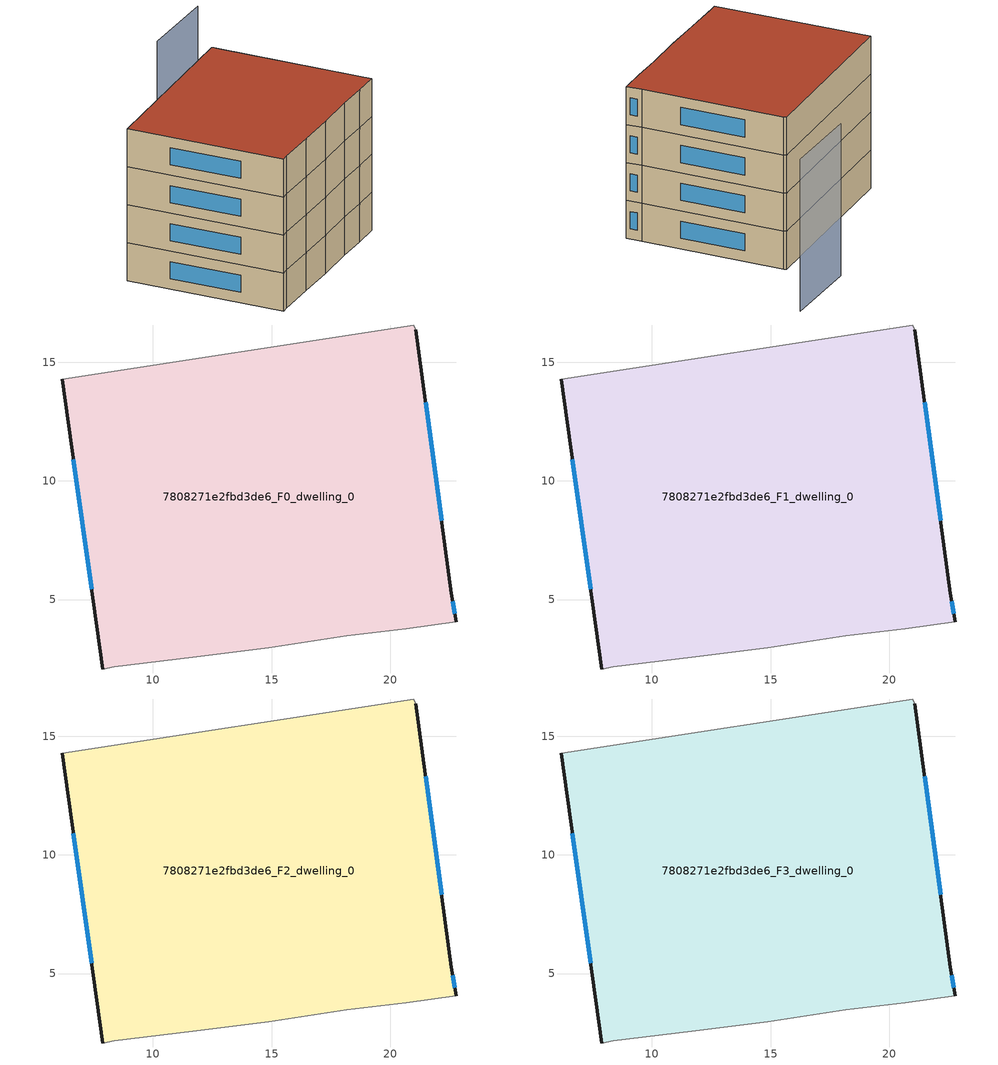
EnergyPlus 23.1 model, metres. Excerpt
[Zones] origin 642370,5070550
7808271e2fbd3de6_F0_dwelling_0
 floor ground (EU_floor_Construction): 21.09,16.38 22.59,5.27 22.79,4.07 20.68,3.77 18.18,3.47 14.88,2.97 11.68,2.57 8.38,2.17 7.88,2.07 6.18,14.28 20.99,16.58 z0
 wall outside (EU_wall_Construction): 6.18,14.28 7.88,2.07 / 22.79,4.07 22.59,5.27 21.09,16.38 z0:3
 wall adiabatic (EU_wall_Construction): 7.88,2.07 8.38,2.17 11.68,2.57 14.88,2.97 18.18,3.47 20.68,3.77 22.79,4.07 / 21.09,16.38 20.99,16.58 6.18,14.28 z0:3
 window (EU_Window_Construction): 6.64,10.92 7.41,5.43 / 22.17,8.33 21.5,13.32 / 22.73,4.4 22.64,4.94 z0.83:2.17
7808271e2fbd3de6_F1_dwelling_0
 floor to 7808271e2fbd3de6_F0_dwelling_0 (EU_floor_Construction): 21.09,16.38 22.59,5.27 22.79,4.07 20.68,3.77 18.18,3.47 14.88,2.97 11.68,2.57 8.38,2.17 7.88,2.07 6.18,14.28 20.99,16.58 z3
 wall outside (EU_wall_Construction): 6.18,14.28 7.88,2.07 / 22.79,4.07 22.59,5.27 21.09,16.38 z3:6
 wall adiabatic (EU_wall_Construction): 7.88,2.07 8.38,2.17 11.68,2.57 14.88,2.97 18.18,3.47 20.68,3.77 22.79,4.07 / 21.09,16.38 20.99,16.58 6.18,14.28 z3:6
 window (EU_Window_Construction): 6.64,10.92 7.41,5.43 / 22.17,8.33 21.5,13.32 / 22.73,4.4 22.64,4.94 z3.83:5.17
7808271e2fbd3de6_F2_dwelling_0
 floor to 7808271e2fbd3de6_F1_dwelling_0 (EU_floor_Construction): 21.09,16.38 22.59,5.27 22.79,4.07 20.68,3.77 18.18,3.47 14.88,2.97 11.68,2.57 8.38,2.17 7.88,2.07 6.18,14.28 20.99,16.58 z6
 wall outside (EU_wall_Construction): 6.18,14.28 7.88,2.07 / 22.79,4.07 22.59,5.27 21.09,16.38 z6:9
 wall adiabatic (EU_wall_Construction): 7.88,2.07 8.38,2.17 11.68,2.57 14.88,2.97 18.18,3.47 20.68,3.77 22.79,4.07 / 21.09,16.38 20.99,16.58 6.18,14.28 z6:9
 window (EU_Window_Construction): 6.64,10.92 7.41,5.43 / 22.17,8.33 21.5,13.32 / 22.73,4.4 22.64,4.94 z6.83:8.17
7808271e2fbd3de6_F3_dwelling_0
 floor to 7808271e2fbd3de6_F2_dwelling_0 (EU_floor_Construction): 21.09,16.38 22.59,5.27 22.79,4.07 20.68,3.77 18.18,3.47 14.88,2.97 11.68,2.57 8.38,2.17 7.88,2.07 6.18,14.28 20.99,16.58 z9
 wall outside (EU_wall_Construction): 6.18,14.28 7.88,2.07 / 22.79,4.07 22.59,5.27 21.09,16.38 z9:12
 wall adiabatic (EU_wall_Construction): 7.88,2.07 8.38,2.17 11.68,2.57 14.88,2.97 18.18,3.47 20.68,3.77 22.79,4.07 / 21.09,16.38 20.99,16.58 6.18,14.28 z9:12
 window (EU_Window_Construction): 6.64,10.92 7.41,5.43 / 22.17,8.33 21.5,13.32 / 22.73,4.4 22.64,4.94 z9.83:11.17
 roof outside (EU_roof_Construction): 22.79,4.07 22.59,5.27 21.09,16.38 20.99,16.58 6.18,14.28 7.88,2.07 8.38,2.17 11.68,2.57 14.88,2.97 18.18,3.47 20.68,3.77 z12
shading: 26.44,21.2 19.84,20.4 z0:12
[Building]
EU S2 Campaign: North Axis=0; Terrain=City; Solar Distribution=FullExterior
[Site:Location]
Lyon-Bron: Latitude=45.75; Longitude=5; Time Zone=1; Elevation=198
[SizingPeriod:WeatherFileDays]
AnnualSizingPeriod: Begin Month=1; Begin Day of Month=1; End Month=12; End Day of Month=31; Day of Week for Start Day=Monday; Use Weather File Daylight Saving Period=No; Use Weather File Rain and Snow Indicators=No
[MATERIAL]
EU_InternalMass_Material: Roughness=MediumRough; Thickness=0.1; Conductivity=1; Density=1800; Specific Heat=900; Thermal Absorptance=0.9; Solar Absorptance=0.7; Visible Absorptance=0.7
[MATERIAL:NOMASS] Roughness=MediumRough; Thermal Absorptance=0.9; Solar Absorptance=0.7; Visible Absorptance=0.7
Name | Thermal Resistance
EU_wall_NoMass | 0.87146
EU_roof_NoMass | 0.842276
EU_floor_NoMass | 0.496999
[WINDOWMATERIAL:SIMPLEGLAZINGSYSTEM]
EU_Window_SimpleGlazing: UFactor=2.2525; Solar Heat Gain Coefficient=0.76; Visible Transmittance=0.76
[CONSTRUCTION]
EU_wall_Construction: EU_wall_NoMass
EU_roof_Construction: EU_roof_NoMass
EU_floor_Construction: EU_floor_NoMass
EU_InternalMass_Construction: EU_InternalMass_Material
EU_Window_Construction: EU_Window_SimpleGlazing
[ZONE] Type=1; Multiplier=1; Ceiling Height=autocalculate; Floor Area=autocalculate; Part of Total Floor Area=Yes
Name | Volume
7808271e2fbd3de6_F0_dwelling_0; 7808271e2fbd3de6_F1_dwelling_0; 7808271e2fbd3de6_F2_dwelling_0 | 563.266
7808271e2fbd3de6_F3_dwelling_0 | 1126.53
[INTERNALMASS] Construction=EU_InternalMass_Construction; Surface Area=187.753
Name | Zone or ZoneList
7808271e2fbd3de6_F0_dwelling_0_EU_InternalMass | 7808271e2fbd3de6_F0_dwelling_0
7808271e2fbd3de6_F1_dwelling_0_EU_InternalMass | 7808271e2fbd3de6_F1_dwelling_0
7808271e2fbd3de6_F2_dwelling_0_EU_InternalMass | 7808271e2fbd3de6_F2_dwelling_0
7808271e2fbd3de6_F3_dwelling_0_EU_InternalMass | 7808271e2fbd3de6_F3_dwelling_0
[OTHEREQUIPMENT] Fuel Type=Electricity; Design Level Calculation Method=Watts/Area; Power per Zone Floor Area=1; Fraction Latent=0; Fraction Radiant=0; Fraction Lost=0; Carbon Dioxide Generation Rate=0; EndUse Subcategory=EU_Step8_InternalGains
Name | Zone or ZoneList or Space or SpaceList | Schedule
EU_Step8_InternalGain_7808271e2fbd3de6_F0_dwelling_0_f000 | 7808271e2fbd3de6_F0_dwelling_0 | EU_Step8_GainSchedule_7808271e2fbd3de6_F0_dwelling_0_f000
EU_Step8_InternalGain_7808271e2fbd3de6_F1_dwelling_0_f000 | 7808271e2fbd3de6_F1_dwelling_0 | EU_Step8_GainSchedule_7808271e2fbd3de6_F1_dwelling_0_f000
EU_Step8_InternalGain_7808271e2fbd3de6_F2_dwelling_0_f000 | 7808271e2fbd3de6_F2_dwelling_0 | EU_Step8_GainSchedule_7808271e2fbd3de6_F2_dwelling_0_f000
EU_Step8_InternalGain_7808271e2fbd3de6_F3_dwelling_0_f000 | 7808271e2fbd3de6_F3_dwelling_0 | EU_Step8_GainSchedule_7808271e2fbd3de6_F3_dwelling_0_f000
[ZONEVENTILATION:DESIGNFLOWRATE] Schedule=EU_AlwaysOn; Design Flow Rate Calculation Method=AirChanges/Hour; Air Changes per Hour=0.425; Ventilation Type=Natural; Fan Pressure Rise=0; Fan Total Efficiency=1; Constant Term Coefficient=1; Temperature Term Coefficient=0; Velocity Term Coefficient=0; Velocity Squared Term Coefficient=0; Minimum Indoor Temperature=-100; Maximum Indoor Temperature=100; Delta Temperature=-100; Minimum Outdoor Temperature=-100; Maximum Outdoor Temperature=100; Maximum Wind Speed=40
Name | Zone or ZoneList or Space or SpaceList
EU_ConstantAir_7808271e2fbd3de6_F0_dwelling_0 | 7808271e2fbd3de6_F0_dwelling_0
EU_ConstantAir_7808271e2fbd3de6_F1_dwelling_0 | 7808271e2fbd3de6_F1_dwelling_0
EU_ConstantAir_7808271e2fbd3de6_F2_dwelling_0 | 7808271e2fbd3de6_F2_dwelling_0
EU_ConstantAir_7808271e2fbd3de6_F3_dwelling_0 | 7808271e2fbd3de6_F3_dwelling_0
[HVACTEMPLATE:THERMOSTAT] Constant Heating Setpoint=20; Constant Cooling Setpoint=50
EU_HeatOnly_7808271e2fbd3de6_F0_dwelling_0; EU_HeatOnly_7808271e2fbd3de6_F1_dwelling_0; EU_HeatOnly_7808271e2fbd3de6_F2_dwelling_0; EU_HeatOnly_7808271e2fbd3de6_F3_dwelling_0
[HVACTEMPLATE:ZONE:IDEALLOADSAIRSYSTEM] System Availability Schedule=EU_AlwaysOn; Maximum Heating Supply Air Temperature=50; Minimum Cooling Supply Air Temperature=13; Maximum Heating Supply Air Humidity Ratio=0.0156; Minimum Cooling Supply Air Humidity Ratio=0.0077; Heating Limit=NoLimit; Cooling Limit=NoLimit; Heating Availability Schedule=EU_AlwaysOn; Cooling Availability Schedule=EU_CoolingOff; Dehumidification Control Type=ConstantSensibleHeatRatio; Cooling Sensible Heat Ratio=0.7; Dehumidification Setpoint=60; Humidification Control Type=None; Humidification Setpoint=30; Outdoor Air Method=None; Outdoor Air Flow Rate per Person=0.00944; Outdoor Air Flow Rate per Zone Floor Area=0; Outdoor Air Flow Rate per Zone=0; Demand Controlled Ventilation Type=None; Outdoor Air Economizer Type=NoEconomizer; Heat Recovery Type=None; Sensible Heat Recovery Effectiveness=0.7; Latent Heat Recovery Effectiveness=0.65
Name | Template Thermostat
7808271e2fbd3de6_F0_dwelling_0 | EU_HeatOnly_7808271e2fbd3de6_F0_dwelling_0
7808271e2fbd3de6_F1_dwelling_0 | EU_HeatOnly_7808271e2fbd3de6_F1_dwelling_0
7808271e2fbd3de6_F2_dwelling_0 | EU_HeatOnly_7808271e2fbd3de6_F2_dwelling_0
7808271e2fbd3de6_F3_dwelling_0 | EU_HeatOnly_7808271e2fbd3de6_F3_dwelling_0
[SIZING:ZONE] Zone Cooling Design Supply Air Temperature Input Method=SupplyAirTemperature; Zone Cooling Design Supply Air Temperature=13; Zone Heating Design Supply Air Temperature Input Method=SupplyAirTemperature; Zone Heating Design Supply Air Temperature=50; Zone Cooling Design Supply Air Humidity Ratio=0.008; Zone Heating Design Supply Air Humidity Ratio=0.008; Cooling Design Air Flow Method=DesignDay; Cooling Design Air Flow Rate=0; Cooling Minimum Air Flow per Zone Floor Area=0.000762; Cooling Minimum Air Flow=0; Cooling Minimum Air Flow Fraction=0.2; Heating Design Air Flow Method=DesignDay; Heating Design Air Flow Rate=0; Heating Maximum Air Flow per Zone Floor Area=0.002032; Heating Maximum Air Flow=0.141576; Heating Maximum Air Flow Fraction=0.3; Account for Dedicated Outdoor Air System=No; Dedicated Outdoor Air System Control Strategy=NeutralSupplyAir; Dedicated Outdoor Air Low Setpoint Temperature for Design=autosize; Dedicated Outdoor Air High Setpoint Temperature for Design=autosize; Zone Load Sizing Method=Sensible Load Only No Latent Load; Zone Latent Cooling Design Supply Air Humidity Ratio Input Method=HumidityRatioDifference; Zone Cooling Design Supply Air Humidity Ratio Difference=0.005; Zone Latent Heating Design Supply Air Humidity Ratio Input Method=HumidityRatioDifference; Zone Humidification Design Supply Air Humidity Ratio Difference=0.005
7808271e2fbd3de6_F0_dwelling_0; 7808271e2fbd3de6_F1_dwelling_0; 7808271e2fbd3de6_F2_dwelling_0; 7808271e2fbd3de6_F3_dwelling_0
[SCHEDULE:CONSTANT]
Name | Hourly Value
EU_AlwaysOn | 1
EU_CoolingOff | 0
[SCHEDULE:FILE] Column Number=1; Rows to Skip at Top=0; Number of Hours of Data=8760; Column Separator=Comma; Interpolate to Timestep=No; Minutes per Item=60; Adjust Schedule for Daylight Savings=Yes
Name | File
EU_Step8_GainSchedule_7808271e2fbd3de6_F0_dwelling_0_f000 | ../../schedules/7808271e2fbd3de6/7808271e2fbd3de6_F0_dwelling_0_f000_gain.csv
EU_Step8_GainSchedule_7808271e2fbd3de6_F1_dwelling_0_f000 | ../../schedules/7808271e2fbd3de6/7808271e2fbd3de6_F1_dwelling_0_f000_gain.csv
EU_Step8_GainSchedule_7808271e2fbd3de6_F2_dwelling_0_f000 | ../../schedules/7808271e2fbd3de6/7808271e2fbd3de6_F2_dwelling_0_f000_gain.csv
EU_Step8_GainSchedule_7808271e2fbd3de6_F3_dwelling_0_f000 | ../../schedules/7808271e2fbd3de6/7808271e2fbd3de6_F3_dwelling_0_f000_gain.csv
